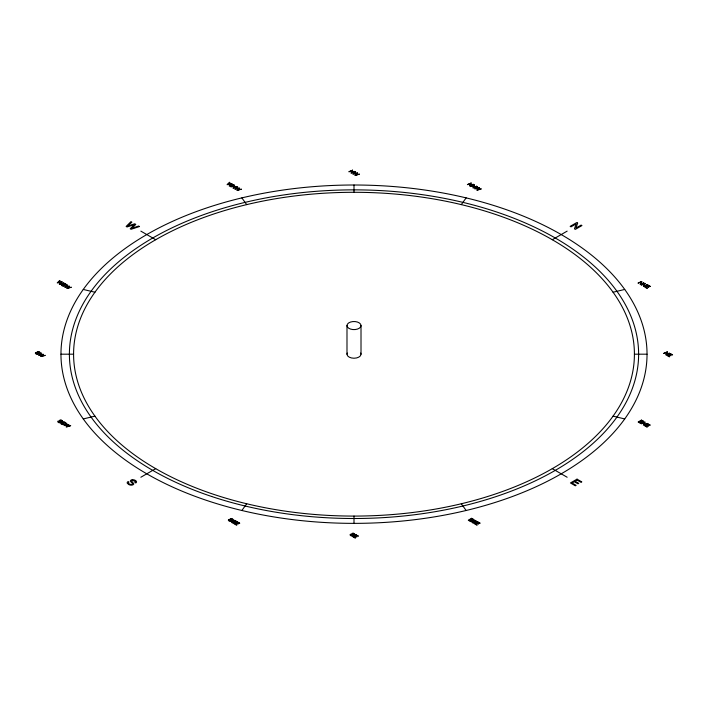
<?xml version="1.0" encoding="UTF-8"?>
<svg xmlns="http://www.w3.org/2000/svg" width="708" height="708" viewBox="0 0 708 708"><rect width="100%" height="100%" fill="white"/><g stroke="black" fill="none" stroke-linecap="round" stroke-linejoin="round"><path stroke-width="1.06" d="M350.734 534.69L351.788 535.646L352.699 535.115A9.762 5.637 0 0 0 352.319 534.717L351.867 534.248A1.221 0.708 0 0 1 352.026 533.46A1.221 0.708 0 0 1 353.354 533.266M241.862 510.486L246.694 503.76M461.306 204.612L466.138 197.886M42.206 355.522L43.409 354.283L39.259 355.168L41.462 353.159L41.011 352.903L38.586 355.31L42.728 354.354M238.392 189.337L239.596 188.098L235.445 188.983L237.649 186.974L237.198 186.717L234.773 189.124L238.915 188.169M68.534 286.51L66.711 288.36L71.349 287.227L67.384 288.218A12.62 7.284 0 0 0 68.295 287.395L69.49 286.156L66.109 286.775M133.865 225.1L134.431 224.533L127.033 226.958L126.139 226.445L130.989 221.622L131.883 222.144L127.484 226.162L134.724 223.781L135.777 224.383L133.378 226.861A25.24 14.576 0 0 1 131.564 228.516L138.6 226.02L139.485 226.525L131.069 229.295L130.219 228.808L133.971 224.985M238.658 188.425L236.817 190.31L241.446 189.169L237.525 190.142A12.62 7.284 0 0 0 238.392 189.337M42.692 354.389L40.63 356.496L45.259 355.354L41.294 356.345A12.62 7.284 0 0 0 42.206 355.522M140.848 477.245L155.716 468.661M552.284 239.711L567.152 231.127M66.747 426.623L70.703 425.632L66.499 427.012L66.074 426.774L68.18 424.632L64.03 425.596L66.455 423.18L66.906 423.437L64.844 425.34L65.455 425.189M68.782 286.236L64.676 287.183L67.101 284.775L67.543 285.032L65.348 287.041L66.092 286.775M65.463 425.181L68.853 424.561L67.658 425.8A12.62 7.284 0 0 1 66.747 426.623M83.27 418.932L94.934 416.145M613.066 292.236L624.721 289.448M60.968 354.186L73.588 354.186M634.412 354.186A280.412 161.893 0 0 0 213.789 213.984A280.412 161.893 0 0 0 213.789 494.388A280.412 161.893 0 0 0 634.412 354.186L647.032 354.186A293.032 169.177 0 0 0 207.479 207.674A293.032 169.177 0 0 0 207.479 500.698A293.032 169.177 0 0 0 647.032 354.186M83.27 289.448L94.934 292.236M613.066 416.145L624.721 418.932M229.268 519.725L228.826 519.504A1.584 0.912 0 0 0 228.587 520.584C229.197 521.646 232.516 521.601 231.312 520.017A13.337 7.699 0 0 0 231.047 519.769L230.711 519.061L231.843 519.053A2.549 1.478 0 0 1 232.127 519.212L232.666 520.212M354.381 534.903L353.85 533.903A2.549 1.478 0 0 0 353.566 533.744L352.434 533.752L352.77 534.452A13.337 7.699 0 0 1 353.035 534.708C354.319 536.151 351.062 536.407 350.38 535.337A1.584 0.912 0 0 1 350.531 534.186L350.991 534.416A1.319 0.761 0 0 0 350.734 534.69M140.848 231.127L155.716 239.711M552.284 468.661L567.152 477.245M230.596 520.026L230.144 519.557A1.221 0.708 0 0 1 230.304 518.769A1.221 0.708 0 0 1 231.631 518.575M241.862 197.886L246.694 204.612M461.306 503.76L466.138 510.486M128.484 483.113L128.413 482.847A1.699 0.982 0 0 1 128.467 482.537L128.98 481.98L127.927 481.652A3.053 1.761 0 0 0 127.325 483.325L128.847 484.564A4.115 2.372 0 0 0 130.396 485.095L130.803 485.148A2.646 1.531 0 0 0 131.785 485.13A2.805 1.62 0 0 0 132.157 485.069A2.531 1.46 0 0 0 133.086 484.732A2.69 1.549 0 0 0 133.325 484.573A2.274 1.31 0 0 0 133.794 483.83L131.679 481.033A1.035 0.602 0 0 1 131.856 480.652A1.266 0.735 0 0 1 132.122 480.493A1.151 0.664 0 0 1 132.617 480.36L135.272 481.493A1.602 0.929 0 0 1 135.317 482.006L134.865 482.511L135.768 482.953A2.832 1.637 0 0 0 136.52 482.06A2.505 1.451 0 0 0 136.494 481.608L136.317 481.272A3.965 2.283 0 0 0 136.016 480.927L135.6 480.599A5.885 3.398 0 0 0 135.086 480.29A4.487 2.593 0 0 0 133.821 479.812L133.246 479.714A2.328 1.345 0 0 0 132.325 479.714M361.009 325.565A7.009 4.044 0 0 1 350.495 329.07A7.009 4.044 0 0 1 350.495 322.06A7.009 4.044 0 0 1 361.009 325.565L361.009 354.186M354 185.009L354 192.293M354 516.079L354 523.371M346.991 325.565L346.991 354.186M38.613 351.628A2.283 1.319 0 0 1 39.94 352.372A1.381 0.796 0 0 1 39.692 353.212L39.152 352.212A2.549 1.478 0 0 0 38.869 352.053L37.701 352.088L38.064 352.761A13.337 7.699 0 0 1 38.329 353.018C39.621 354.513 36.267 354.708 35.612 353.584A1.584 0.912 0 0 1 35.825 352.495L36.294 352.726A1.319 0.761 0 0 0 36.028 353L37.09 353.956L37.966 353.381A9.762 5.637 0 0 0 37.621 353.026L37.205 352.611A1.221 0.708 0 0 1 37.32 351.77A1.221 0.708 0 0 1 38.657 351.575M65.419 422.641A1.381 0.796 0 0 1 65.136 423.49L64.596 422.49A2.549 1.478 0 0 0 64.313 422.331L63.18 422.34L63.516 423.039A13.337 7.699 0 0 1 63.782 423.296C65.021 424.809 61.649 424.977 61.065 423.862A1.584 0.912 0 0 1 61.277 422.773L61.738 423.003A1.319 0.761 0 0 0 61.481 423.278L62.596 424.242L63.393 423.632A9.762 5.637 0 0 0 63.065 423.304L62.614 422.835A1.221 0.708 0 0 1 63.401 421.826A1.266 0.735 0 0 1 64.065 421.897A2.283 1.319 0 0 1 65.384 422.649M62.348 420.862A1.381 0.796 0 0 1 62.056 421.711L61.525 420.711A2.549 1.478 0 0 0 61.242 420.561L60.1 420.561L60.437 421.269A13.337 7.699 0 0 1 60.702 421.517C61.923 423.039 58.587 423.189 57.985 422.083A1.584 0.912 0 0 1 58.198 421.003L58.667 421.225A1.319 0.761 0 0 0 58.401 421.499L59.525 422.472L60.313 421.853A9.762 5.637 0 0 0 59.985 421.534L59.534 421.056A1.221 0.708 0 0 1 59.693 420.269A1.221 0.708 0 0 1 61.03 420.074M60.977 420.127A2.283 1.319 0 0 1 62.304 420.871M354.389 534.903A1.381 0.796 0 0 0 354.673 534.053A2.283 1.319 0 0 0 353.31 533.319M132.334 479.732A2.274 1.31 0 0 0 130.431 480.971L130.52 481.263A3.23 1.859 0 0 0 130.732 481.644L131.635 482.59A30.807 17.789 0 0 1 132.033 482.98L132.21 483.166A3.451 1.991 0 0 1 132.44 483.467L132.538 483.75A1.31 0.752 0 0 1 131.077 484.493L130.573 484.449A3.487 2.018 0 0 1 128.52 483.104M236.029 521.141A1.381 0.796 0 0 1 235.746 521.991L235.206 520.991A2.549 1.478 0 0 0 234.923 520.831L233.782 520.84L234.118 521.539A13.337 7.699 0 0 1 234.392 521.796C235.622 523.327 232.268 523.46 231.675 522.362A1.584 0.912 0 0 1 231.879 521.274L232.348 521.504A1.319 0.761 0 0 0 232.091 521.778L233.144 522.734L234.021 522.159A9.762 5.637 0 0 0 233.675 521.805L233.224 521.336A1.221 0.708 0 0 1 234.003 520.327A1.266 0.735 0 0 1 234.667 520.398A2.283 1.319 0 0 1 235.994 521.15M232.95 519.362A1.381 0.796 0 0 1 232.666 520.212M231.587 518.628A2.283 1.319 0 0 1 232.914 519.371M230.596 520.035A9.762 5.637 0 0 1 230.923 520.353L230.127 520.964L229.011 519.999A1.319 0.761 0 0 1 229.277 519.725M360.726 353.044A7.009 4.044 0 0 1 354 358.23A7.009 4.044 0 0 1 347.274 353.044M62.1 284.943L63.304 285.846L64.03 285.227A9.762 5.637 0 0 0 63.702 284.899L63.251 284.421A1.221 0.708 0 0 1 64.039 283.421A1.266 0.735 0 0 1 64.702 283.492A2.283 1.319 0 0 1 66.021 284.244A1.381 0.796 0 0 1 65.773 285.085L65.322 284.138A2.549 1.478 0 0 0 64.959 283.926L63.817 283.926L64.154 284.634A13.337 7.699 0 0 1 64.419 284.89C65.694 286.386 62.384 286.572 61.702 285.448A1.584 0.912 0 0 1 61.915 284.368L62.375 284.589A1.319 0.761 0 0 0 62.118 284.864L62.1 284.943M472.44 521.858L473.643 522.752L474.395 522.159A9.762 5.637 0 0 0 474.05 521.805L473.634 521.389A1.221 0.708 0 0 1 474.378 520.327A1.266 0.735 0 0 1 475.041 520.398A2.283 1.319 0 0 1 476.369 521.15A1.381 0.796 0 0 1 476.121 521.991L475.581 520.991A2.549 1.478 0 0 0 475.298 520.831L474.156 520.84L474.493 521.539A13.337 7.699 0 0 1 474.758 521.796C476.006 523.318 472.625 523.469 472.041 522.362A1.584 0.912 0 0 1 472.254 521.274L472.723 521.504A1.319 0.761 0 0 0 472.457 521.778L472.466 521.778M234.605 185.222L233.746 187.717L236.764 186.461L233.463 188.372L233.012 188.116L233.87 185.611L230.861 186.868L234.605 185.222M352.611 170.159L351.752 172.655L354.77 171.398L351.469 173.31L351.018 173.053L351.876 170.548L348.867 171.805L352.611 170.159M471.139 183L470.28 185.496L473.289 184.248L469.988 186.151L469.546 185.894L470.404 183.39L467.386 184.646L471.139 183M474.475 184.93L473.617 187.425L476.626 186.169L473.325 188.071L472.873 187.815L473.732 185.319L470.723 186.576L474.475 184.93M577.648 223.073L575.931 228.064L581.118 225.073L581.958 225.56L575.356 229.374L574.462 228.852L576.179 223.852L570.993 226.852L570.152 226.365L576.755 222.551L577.648 223.073M641.749 281.501L640.89 283.996L643.899 282.749L640.598 284.651L640.147 284.395L641.014 281.89L637.996 283.147L641.749 281.501M645.077 283.421L644.218 285.926L647.236 284.669L643.926 286.572L643.484 286.315L644.342 283.82L641.324 285.076L645.077 283.421M667.317 351.849L666.458 354.345L669.467 353.097L666.166 355L665.715 354.743L666.582 352.239L663.564 353.496L667.317 351.849M644.953 422.127L644.094 424.623L647.103 423.375L643.802 425.278L643.351 425.021L644.209 422.517L641.2 423.773L644.953 422.127M62.065 281.864L60.861 283.103A12.62 7.284 0 0 1 59.95 283.926L63.915 282.935L59.702 284.315L59.286 284.076L61.384 281.934L57.242 282.89L59.667 280.483L60.118 280.74L57.95 282.722L62.065 281.864M231.905 183.664L230.711 184.894A12.62 7.284 0 0 1 229.799 185.726L233.755 184.726L229.551 186.116L229.126 185.868L231.233 183.735L227.082 184.691L229.507 182.275L229.958 182.54L227.799 184.523L231.905 183.664M357.593 173.035L356.398 174.274A12.62 7.284 0 0 1 355.487 175.097L359.452 174.106L355.239 175.487L354.823 175.248L356.921 173.106L352.779 174.062L355.204 171.655L355.655 171.911L353.487 173.894L357.593 173.035M479.458 187.806L478.254 189.045A12.62 7.284 0 0 1 477.351 189.868L481.307 188.868L477.095 190.257L476.679 190.01L478.714 187.894L474.634 188.832L477.059 186.416L477.511 186.682L475.307 188.691L479.458 187.806M237.375 521.858L234.074 523.761L236.534 525.186L236.923 524.964L234.897 523.796L236.021 523.141L238.242 523.973L236.41 522.92L237.419 522.336L239.764 523.239L237.375 521.858M647.979 285.094L644.669 287.006L647.139 288.43L647.528 288.2L645.501 287.032L646.625 286.386L648.838 287.209L647.015 286.156L648.024 285.572L650.36 286.474L647.979 285.094M356.018 534.77L352.717 536.673L355.186 538.098L355.575 537.876L353.549 536.708L354.673 536.053L356.885 536.885L355.053 535.832L356.071 535.248L358.407 536.151L356.018 534.77M670.21 353.522L666.909 355.425L669.37 356.85L669.768 356.628L667.732 355.46L668.856 354.805L671.078 355.637L669.246 354.584L670.264 354L672.6 354.903L670.21 353.522M471.59 518.309L468.289 520.212L470.758 521.637L471.147 521.407L469.121 520.238L470.245 519.592L472.457 520.424L470.634 519.362L471.643 518.778L473.979 519.681L471.59 518.309M641.439 420.101L638.138 422.012L640.598 423.428L640.988 423.207L638.961 422.039L640.085 421.384L642.298 422.216L640.475 421.163L641.483 420.579L643.829 421.481L641.439 420.101M477.75 521.858L474.449 523.761L476.909 525.186L477.298 524.964L475.272 523.796L476.395 523.141L478.608 523.973L476.785 522.92L477.794 522.336L480.139 523.239L477.75 521.858M647.847 423.8L644.545 425.712L647.006 427.128L647.395 426.906L645.369 425.738L646.492 425.083L648.324 426.145L648.714 425.915L646.882 424.862L647.891 424.278L650.236 425.181L647.847 423.8M577.038 479.148L570.427 482.953L575.356 485.803L576.135 485.352L572.082 483.015L574.33 481.714L577.985 483.821L578.763 483.378L575.108 481.263L577.126 480.095L581.029 482.352L581.808 481.9L577.038 479.148M211.692 496.494A284.616 164.327 0 0 0 638.616 354.186A284.616 164.327 0 0 0 211.692 211.878A284.616 164.327 0 0 0 211.692 496.494"/></g></svg>
